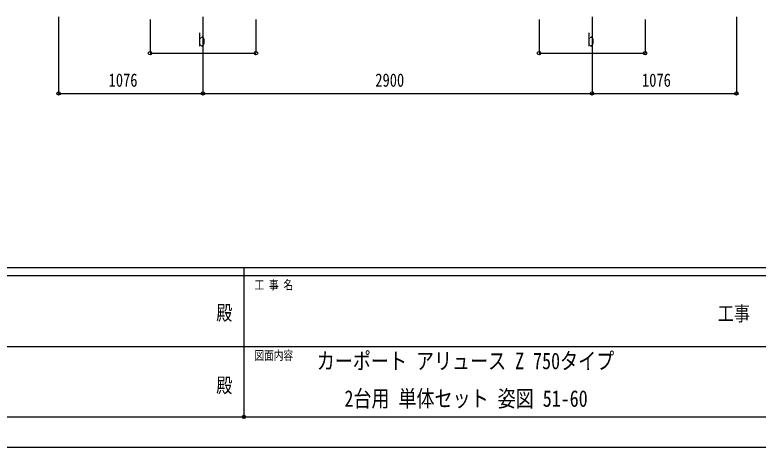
# Model space of a CAD drawing. Units: millimetres, scale not verified. Extents: x -12615 to 12615, y -8910 to 8910.
# Drawn here: x -1722 to 3818, y -8910 to -5690 of the extents above; entities that cross this region are included whole.
import ezdxf
from ezdxf.enums import TextEntityAlignment as Align

# ---------------------------------------------------------------- set-up
doc = ezdxf.new("R2010")
doc.units = ezdxf.units.MM
doc.header["$LTSCALE"] = 50
doc.header["$PDMODE"] = 32
doc.header["$PDSIZE"] = 25
for name, color, linetype in [('0-2_USER1', 3, 'Continuous'), ('0-7_YKK_D', 6, 'Continuous'), ('0-8_YKK_ZWAK', 7, 'Continuous')]:
    doc.layers.add(name, color=color, linetype=linetype)
doc.styles.add('ＭＳ ゴシック', font='')
doc.styles.get('ＭＳ ゴシック').set_extended_font_data('MS Gothic')

msp = doc.modelspace()

# ---------------------------------------------------------------- linework, layer by layer
at = {"layer": '0-7_YKK_D'}
for p, q in [((-1395.94, -5705), (-1395.94, -6276)), ((-319.94, -5705), (-319.94, -6276)), ((-319.94, -5705), (-319.94, -6276)), ((2580.06, -5705), (2580.06, -6276)), ((2580.06, -5705), (2580.06, -6276)), ((3656.06, -5705), (3656.06, -6276)), ((-714.94, -5725.02), (-714.94, -5976)), ((75.06, -5725.02), (75.06, -5976)), ((2185.06, -5725.02), (2185.06, -5976)), ((2975.06, -5725.02), (2975.06, -5976)), ((-714.94, -5975), (75.06, -5975)), ((2185.06, -5975), (2975.06, -5975)), ((-1395.94, -6275), (-319.94, -6275)), ((-319.94, -6275), (2580.06, -6275)), ((2580.06, -6275), (3656.06, -6275))]:
    msp.add_line(p, q, dxfattribs=at)
for centre in [(-714.94, -5975), (75.06, -5975), (2185.06, -5975), (2975.06, -5975), (-1395.94, -6275), (-319.94, -6275), (-319.94, -6275), (2580.06, -6275), (2580.06, -6275), (3656.06, -6275)]:
    msp.add_circle(centre, 12.75, dxfattribs=at)
at = {"layer": '0-8_YKK_ZWAK'}
for p, q in [((11685.06, -7575), (-11714.94, -7575)), ((-14.94, -7575), (-14.94, -8685)), ((-14.94, -7635), (-3914.94, -7635)), ((3885.06, -7635), (-14.94, -7635)), ((-3892.44, -8160), (-14.94, -8160)), ((-14.94, -8160), (3885.06, -8160)), ((-3914.94, -8685), (-14.94, -8685)), ((-14.94, -8685), (3885.06, -8685))]:
    msp.add_line(p, q, dxfattribs=at)
msp.add_lwpolyline([(-12615, -8910), (12615, -8910), (12615, 8910), (-12615, 8910)], close=True, dxfattribs=at)
msp.add_point((-14.94, -8685), dxfattribs=at)

# ---------------------------------------------------------------- texts
at = {"layer": '0-2_USER1', "style": 'ＭＳ ゴシック', "width": 0.8}
for s, p in [('カーポート アリュース Z 750タイプ', (528.34, -8366.5)), ('2台用 単体セット 姿図 51-60', (734.42, -8646.5))]:
    msp.add_text(s, height=123.2, dxfattribs=at).set_placement(p, align=Align.BOTTOM_LEFT)
at = {"layer": '0-7_YKK_D', "style": 'ＭＳ ゴシック', "width": 0.8}
for s, p in [('b', (-355.94, -5955)), ('b', (2544.06, -5955)), ('1076', (-1023.54, -6255)), ('2900', (964.46, -6255)), ('1076', (2952.46, -6255))]:
    msp.add_text(s, height=98.97, dxfattribs=at).set_placement(p, align=Align.BOTTOM_LEFT)
at = {"layer": '0-8_YKK_ZWAK', "style": 'ＭＳ ゴシック', "width": 0.8}
for s, height, p in [('工 事 名', 65.98, (63.81, -7755)), ('殿', 110, (-221, -7997.5)), ('工事', 110, (3517, -8002.39)), ('図面内容', 65.98, (63.81, -8280)), ('殿', 110, (-221, -8537.5))]:
    msp.add_text(s, height=height, dxfattribs=at).set_placement(p, align=Align.BOTTOM_LEFT)

doc.saveas('drawing.dxf')
